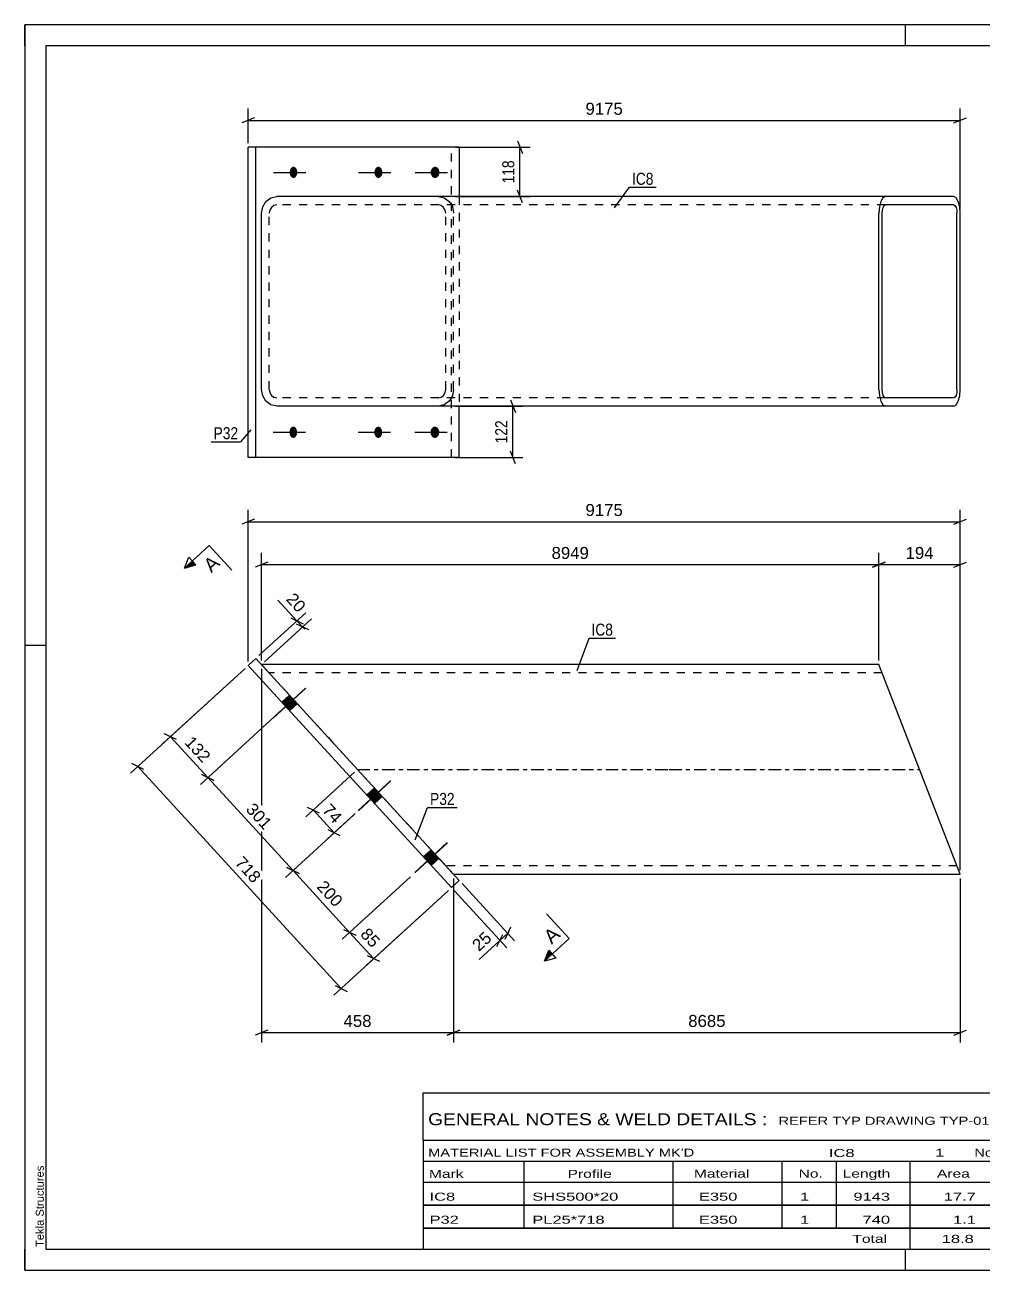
# Model space of a CAD drawing. Header units: millimetres. Extents: x 0 to 420, y 0 to 297.
# Drawn here: x 0 to 228.7, y 0 to 297 of the extents above; entities that cross this region are included whole.
import ezdxf

# ---------------------------------------------------------------- set-up
doc = ezdxf.new("R2010")
doc.units = ezdxf.units.MM
doc.linetypes.add('DXK_LINE_DOT2', pattern=[3.9198, 1.9599, -1.9599])
doc.linetypes.add('DXK_LINE_DOT3', pattern=[5.9187, 2.979, -0.9799, 0.9799, -0.9799])
doc.styles.add('Arial', font='ARIAL.TTF', dxfattribs={"height": 0.2})
doc.styles.add('Arial Narrow', font='ARIALN.TTF', dxfattribs={"height": 0.2})

# ---------------------------------------------------------------- blocks, each defined once
blk = doc.blocks.new('Unknown-762327746-1129')
at = {"color": 5, "linetype": 'Continuous'}
for p, q in [((420, 297), (0, 297)), ((0, 297), (0, 0)), ((0, 292), (0, 297)), ((210, 292), (210, 297)), ((415, 292), (5, 292)), ((5, 292), (5, 5)), ((5, 149), (0, 149)), ((0, 0), (0, 5)), ((5, 5), (415, 5)), ((210, 0), (210, 5)), ((0, 0), (420, 0))]:
    blk.add_line(p, q, dxfattribs=at)
at = {"color": 174, "linetype": 'Continuous', "style": 'Arial'}
blk.add_text('Tekla Structures', height=1.9102, rotation=90, dxfattribs=at).set_placement((4.5, 5.5))
blk = doc.blocks.new('Part-762327746-1773 - 1767')
at = {"color": 2, "linetype": 'Continuous'}
for p, q in [((55.07, 145.89), (53.22, 144.2)), ((55.07, 145.89), (103.56, 92.94)), ((53.22, 144.2), (101.72, 91.25)), ((103.56, 92.94), (101.72, 91.25))]:
    blk.add_line(p, q, dxfattribs=at)
blk = doc.blocks.new('Part-762327746-1778 - 1767')
at = {"color": 2, "linetype": 'Continuous'}
for p, q in [((153.56, 144.42), (56.42, 144.42)), ((203.66, 144.42), (153.66, 144.42)), ((223.04, 94.42), (203.66, 144.42)), ((102.21, 94.42), (153.56, 94.42)), ((153.66, 94.42), (223.04, 94.42))]:
    blk.add_line(p, q, dxfattribs=at)
at = {"color": 7, "linetype": 'DXK_LINE_DOT2'}
for p, q in [((56.42, 144.42), (102.21, 94.42)), ((153.56, 142.42), (58.25, 142.42)), ((204.43, 142.42), (153.66, 142.42)), ((153.56, 96.42), (100.38, 96.42)), ((222.26, 96.42), (153.66, 96.42))]:
    blk.add_line(p, q, dxfattribs=at)
at = {"color": 7, "linetype": 'DXK_LINE_DOT3'}
for p, q in [((79.31, 119.42), (153.56, 119.42)), ((153.66, 119.42), (213.35, 119.42))]:
    blk.add_line(p, q, dxfattribs=at)
blk = doc.blocks.new('Bolt-762327746-1779 - 1767')
at = {"linetype": 'Continuous'}
for points in [[(64.96, 135.09), (63.14, 137.08), (61.29, 135.39), (63.12, 133.4)], [(85.22, 112.96), (83.4, 114.95), (81.56, 113.27), (83.38, 111.28)], [(98.73, 98.21), (96.91, 100.21), (95.06, 98.52), (96.89, 96.53)]]:
    blk.add_hatch(color=1, dxfattribs=at).paths.add_polyline_path(points)
at = {"color": 1, "linetype": 'Continuous'}
for p, q in [((59.26, 131.69), (67, 138.78)), ((61.29, 135.39), (63.14, 137.08)), ((63.12, 133.4), (64.96, 135.09)), ((79.52, 109.57), (87.26, 116.66)), ((81.56, 113.27), (83.4, 114.95)), ((83.38, 111.28), (85.22, 112.96)), ((93.03, 94.82), (100.77, 101.91)), ((95.06, 98.52), (96.91, 100.21)), ((96.89, 96.53), (98.73, 98.21))]:
    blk.add_line(p, q, dxfattribs=at)
blk = doc.blocks.new('Bolt-762327746-1780 - 1767')
at = {"linetype": 'Continuous'}
for points in [[(64.91, 135.14), (63.09, 137.13), (61.25, 135.44), (63.07, 133.45)], [(85.17, 113.02), (83.35, 115.01), (81.51, 113.32), (83.33, 111.33)], [(98.68, 98.27), (96.86, 100.26), (95.01, 98.57), (96.84, 96.58)]]:
    blk.add_hatch(color=1, dxfattribs=at).paths.add_polyline_path(points)
at = {"color": 1, "linetype": 'Continuous'}
for p, q in [((59.21, 131.75), (66.95, 138.84)), ((61.25, 135.44), (63.09, 137.13)), ((63.07, 133.45), (64.91, 135.14)), ((79.47, 109.62), (87.21, 116.71)), ((81.51, 113.32), (83.35, 115.01)), ((83.33, 111.33), (85.17, 113.02)), ((92.98, 94.87), (100.72, 101.97)), ((95.01, 98.57), (96.86, 100.26)), ((96.84, 96.58), (98.68, 98.27))]:
    blk.add_line(p, q, dxfattribs=at)
blk = doc.blocks.new('Part-762327746-1738 - 1732')
at = {"color": 2, "linetype": 'Continuous'}
for p, q in [((103.56, 267.83), (53.22, 267.83)), ((53.22, 193.83), (53.22, 267.83)), ((55.07, 193.83), (55.07, 267.83)), ((103.56, 267.83), (103.56, 256.06)), ((103.56, 193.83), (103.56, 206.06)), ((103.56, 193.83), (53.22, 193.83))]:
    blk.add_line(p, q, dxfattribs=at)
at = {"color": 7, "linetype": 'DXK_LINE_DOT2'}
for p, q in [((101.72, 193.83), (101.72, 267.83)), ((103.56, 256.06), (103.56, 206.06))]:
    blk.add_line(p, q, dxfattribs=at)
blk = doc.blocks.new('Part-762327746-1743 - 1732')
at = {"color": 2, "linetype": 'Continuous'}
for p, q in [((57.49, 254.88), (58.68, 255.75)), ((58.68, 255.75), (60.08, 256.06)), ((153.56, 256.06), (60.08, 256.06)), ((221.49, 256.06), (153.66, 256.06)), ((204.62, 255.75), (204.11, 254.88)), ((205.21, 256.06), (204.62, 255.75)), ((222.08, 255.75), (221.49, 256.06)), ((222.58, 254.88), (222.08, 255.75)), ((56.42, 252.06), (56.7, 253.59)), ((56.7, 253.59), (57.49, 254.88)), ((203.78, 253.59), (203.66, 252.06)), ((204.11, 254.88), (203.78, 253.59)), ((204.43, 252.06), (204.49, 252.82)), ((204.49, 252.82), (204.66, 253.47)), ((204.66, 253.47), (204.91, 253.9)), ((204.91, 253.9), (205.21, 254.06)), ((221.49, 254.06), (205.21, 254.06)), ((221.49, 254.06), (221.78, 253.9)), ((221.78, 253.9), (222.04, 253.47)), ((222.04, 253.47), (222.2, 252.82)), ((222.2, 252.82), (222.26, 252.06)), ((222.92, 253.59), (222.58, 254.88)), ((223.04, 252.06), (222.92, 253.59)), ((56.42, 210.06), (56.42, 252.06)), ((203.66, 210.06), (203.66, 252.06)), ((204.43, 210.06), (204.43, 252.06)), ((222.26, 210.06), (222.26, 252.06)), ((223.04, 210.06), (223.04, 252.06)), ((56.7, 208.53), (56.42, 210.06)), ((57.49, 207.23), (56.7, 208.53)), ((203.66, 210.06), (203.78, 208.53)), ((203.78, 208.53), (204.11, 207.23)), ((204.49, 209.29), (204.43, 210.06)), ((204.66, 208.64), (204.49, 209.29)), ((204.91, 208.21), (204.66, 208.64)), ((205.21, 208.06), (204.91, 208.21)), ((221.49, 208.06), (205.21, 208.06)), ((221.78, 208.21), (221.49, 208.06)), ((222.04, 208.64), (221.78, 208.21)), ((222.2, 209.29), (222.04, 208.64)), ((222.26, 210.06), (222.2, 209.29)), ((222.58, 207.23), (222.92, 208.53)), ((222.92, 208.53), (223.04, 210.06)), ((58.68, 206.36), (57.49, 207.23)), ((60.08, 206.06), (58.68, 206.36)), ((153.56, 206.06), (60.08, 206.06)), ((221.49, 206.06), (153.66, 206.06)), ((204.11, 207.23), (204.62, 206.36)), ((204.62, 206.36), (205.21, 206.06)), ((221.49, 206.06), (222.08, 206.36)), ((222.08, 206.36), (222.58, 207.23))]:
    blk.add_line(p, q, dxfattribs=at)
at = {"color": 7, "linetype": 'DXK_LINE_DOT2'}
for p, q in [((98.55, 256.06), (99.95, 255.75)), ((99.95, 255.75), (101.14, 254.88)), ((58.39, 252.82), (58.25, 252.06)), ((58.79, 253.47), (58.39, 252.82)), ((59.38, 253.9), (58.79, 253.47)), ((60.08, 254.06), (59.38, 253.9)), ((153.56, 254.06), (60.08, 254.06)), ((99.25, 253.9), (98.55, 254.06)), ((99.84, 253.47), (99.25, 253.9)), ((100.24, 252.82), (99.84, 253.47)), ((100.38, 252.06), (100.24, 252.82)), ((101.14, 254.88), (101.93, 253.59)), ((101.93, 253.59), (102.21, 252.06)), ((205.21, 254.06), (153.66, 254.06)), ((58.25, 210.06), (58.25, 252.06)), ((100.38, 210.06), (100.38, 252.06)), ((102.21, 210.06), (102.21, 252.06)), ((58.25, 210.06), (58.39, 209.29)), ((58.39, 209.29), (58.79, 208.64)), ((58.79, 208.64), (59.38, 208.21)), ((59.38, 208.21), (60.08, 208.06)), ((153.56, 208.06), (60.08, 208.06)), ((98.55, 208.06), (99.25, 208.21)), ((99.25, 208.21), (99.84, 208.64)), ((99.84, 208.64), (100.24, 209.29)), ((100.24, 209.29), (100.38, 210.06)), ((101.93, 208.53), (101.14, 207.23)), ((102.21, 210.06), (101.93, 208.53)), ((205.21, 208.06), (153.66, 208.06)), ((99.95, 206.36), (98.55, 206.06)), ((101.14, 207.23), (99.95, 206.36))]:
    blk.add_line(p, q, dxfattribs=at)
blk = doc.blocks.new('Bolt-762327746-1744 - 1732')
at = {"linetype": 'Continuous'}
for points in [[(63.14, 261.83), (63.16, 262.11), (63.22, 262.38), (63.31, 262.62), (63.44, 262.83), (63.59, 263), (63.77, 263.12), (63.95, 263.17), (64.15, 263.17), (64.33, 263.12), (64.51, 263), (64.66, 262.83), (64.79, 262.62), (64.88, 262.38), (64.94, 262.11), (64.96, 261.83), (64.94, 261.55), (64.88, 261.28), (64.79, 261.04), (64.66, 260.83), (64.51, 260.66), (64.33, 260.55), (64.15, 260.49), (63.95, 260.49), (63.77, 260.55), (63.59, 260.66), (63.44, 260.83), (63.31, 261.04), (63.22, 261.28), (63.16, 261.55)], [(83.37, 261.83), (83.39, 262.11), (83.45, 262.38), (83.55, 262.62), (83.68, 262.83), (83.84, 263), (84.02, 263.12), (84.21, 263.17), (84.41, 263.17), (84.6, 263.12), (84.78, 263), (84.94, 262.83), (85.07, 262.62), (85.17, 262.38), (85.23, 262.11), (85.25, 261.83), (85.23, 261.55), (85.17, 261.28), (85.07, 261.04), (84.94, 260.83), (84.78, 260.66), (84.6, 260.55), (84.41, 260.49), (84.21, 260.49), (84.02, 260.55), (83.84, 260.66), (83.68, 260.83), (83.55, 261.04), (83.45, 261.28), (83.39, 261.55)], [(96.78, 261.83), (96.8, 262.11), (96.87, 262.38), (96.98, 262.62), (97.12, 262.83), (97.3, 263), (97.5, 263.12), (97.71, 263.17), (97.93, 263.17), (98.14, 263.12), (98.34, 263), (98.52, 262.83), (98.66, 262.62), (98.77, 262.38), (98.84, 262.11), (98.86, 261.83), (98.84, 261.55), (98.77, 261.28), (98.66, 261.04), (98.52, 260.83), (98.34, 260.66), (98.14, 260.55), (97.93, 260.49), (97.71, 260.49), (97.5, 260.55), (97.3, 260.66), (97.12, 260.83), (96.98, 261.04), (96.87, 261.28), (96.8, 261.55)]]:
    blk.add_hatch(color=1, dxfattribs=at).paths.add_polyline_path(points)
at = {"color": 1, "linetype": 'Continuous'}
for p, q in [((59.26, 261.83), (67, 261.83)), ((79.52, 261.83), (87.26, 261.83)), ((93.03, 261.83), (100.77, 261.83))]:
    blk.add_line(p, q, dxfattribs=at)
blk = doc.blocks.new('Bolt-762327746-1745 - 1732')
at = {"linetype": 'Continuous'}
for points in [[(63.09, 199.83), (63.11, 200.11), (63.17, 200.38), (63.26, 200.62), (63.39, 200.83), (63.54, 201), (63.72, 201.12), (63.91, 201.17), (64.1, 201.17), (64.28, 201.12), (64.46, 201), (64.61, 200.83), (64.74, 200.62), (64.83, 200.38), (64.89, 200.11), (64.91, 199.83), (64.89, 199.55), (64.83, 199.28), (64.74, 199.04), (64.61, 198.83), (64.46, 198.66), (64.28, 198.55), (64.1, 198.49), (63.91, 198.49), (63.72, 198.55), (63.54, 198.66), (63.39, 198.83), (63.26, 199.04), (63.17, 199.28), (63.11, 199.55)], [(83.32, 199.83), (83.34, 200.11), (83.4, 200.38), (83.5, 200.62), (83.63, 200.83), (83.79, 201), (83.97, 201.12), (84.16, 201.17), (84.36, 201.17), (84.55, 201.12), (84.73, 201), (84.89, 200.83), (85.02, 200.62), (85.12, 200.38), (85.18, 200.11), (85.2, 199.83), (85.18, 199.55), (85.12, 199.28), (85.02, 199.04), (84.89, 198.83), (84.73, 198.66), (84.55, 198.55), (84.36, 198.49), (84.16, 198.49), (83.97, 198.55), (83.79, 198.66), (83.63, 198.83), (83.5, 199.04), (83.4, 199.28), (83.34, 199.55)], [(96.73, 199.83), (96.75, 200.11), (96.82, 200.38), (96.93, 200.62), (97.07, 200.83), (97.25, 201), (97.45, 201.12), (97.66, 201.17), (97.88, 201.17), (98.09, 201.12), (98.29, 201), (98.47, 200.83), (98.61, 200.62), (98.72, 200.38), (98.79, 200.11), (98.81, 199.83), (98.79, 199.55), (98.72, 199.28), (98.61, 199.04), (98.47, 198.83), (98.29, 198.66), (98.09, 198.55), (97.88, 198.49), (97.66, 198.49), (97.45, 198.55), (97.25, 198.66), (97.07, 198.83), (96.93, 199.04), (96.82, 199.28), (96.75, 199.55)]]:
    blk.add_hatch(color=1, dxfattribs=at).paths.add_polyline_path(points)
at = {"color": 1, "linetype": 'Continuous'}
for p, q in [((59.21, 199.83), (66.95, 199.83)), ((79.47, 199.83), (87.21, 199.83)), ((92.98, 199.83), (100.72, 199.83))]:
    blk.add_line(p, q, dxfattribs=at)
blk = doc.blocks.new('StraightDimension-762327746-1908 - 1767')
at = {"color": 7, "linetype": 'Continuous'}
for p, q in [((56.42, 145.42), (56.42, 171.11)), ((203.66, 145.42), (203.66, 171.11)), ((57.92, 168.86), (54.92, 167.66)), ((56.42, 168.26), (203.66, 168.26)), ((202.16, 167.66), (205.16, 168.86))]:
    blk.add_line(p, q, dxfattribs=at)
at = {"color": 0}
blk.add_wipeout([(135.09, 169.01), (135.09, 173.21), (124.99, 173.21), (124.99, 169.01)], dxfattribs=at)
at = {"color": 3, "style": 'Arial'}
blk.add_text('8949', height=2.865, dxfattribs=at).set_placement((125.59, 169.61))
blk = doc.blocks.new('StraightDimension-762327746-1790 - 1767')
at = {"color": 7, "linetype": 'Continuous'}
for p, q in [((104.24, 92.2), (116.75, 78.54)), ((102.39, 90.52), (114.9, 76.85)), ((113.28, 78.62), (115.12, 80.31)), ((115.83, 81.77), (114.42, 78.86)), ((112.58, 77.17), (113.98, 80.08))]:
    blk.add_line(p, q, dxfattribs=at)
at = {"color": 0}
blk.add_wipeout([(112.39, 78.82), (109.55, 81.92), (105.39, 78.11), (108.22, 75.01)], dxfattribs=at)
at = {"color": 7, "linetype": 'Continuous'}
blk.add_line((113.28, 78.62), (108.34, 74.1), dxfattribs=at)
blk.add_line((113.28, 78.62), (108.34, 74.1), dxfattribs=at)
at = {"color": 3, "style": 'Arial'}
blk.add_text('25', height=2.865, rotation=42.4848, dxfattribs=at).set_placement((108.26, 75.86))
blk = doc.blocks.new('StraightDimension-762327746-1801 - 1767')
at = {"color": 7, "linetype": 'Continuous'}
for p, q in [((56.42, 143.42), (56.42, 54.25)), ((102.21, 93.42), (102.21, 54.25)), ((57.92, 57.25), (54.92, 56.05)), ((56.42, 56.65), (102.21, 56.65)), ((100.71, 56.05), (103.71, 57.25))]:
    blk.add_line(p, q, dxfattribs=at)
at = {"color": 0}
blk.add_wipeout([(83.25, 57.4), (83.25, 61.6), (75.38, 61.6), (75.38, 57.4)], dxfattribs=at)
at = {"color": 3, "style": 'Arial'}
blk.add_text('458', height=2.865, dxfattribs=at).set_placement((75.98, 58))
blk = doc.blocks.new('StraightDimension-762327746-1805 - 1767')
at = {"color": 7, "linetype": 'Continuous'}
for p, q in [((102.21, 93.42), (102.21, 54.25)), ((223.04, 93.42), (223.04, 54.25)), ((103.71, 57.25), (100.71, 56.05)), ((102.21, 56.65), (223.04, 56.65)), ((221.54, 56.05), (224.54, 57.25))]:
    blk.add_line(p, q, dxfattribs=at)
at = {"color": 0}
blk.add_wipeout([(167.67, 57.4), (167.67, 61.6), (157.58, 61.6), (157.58, 57.4)], dxfattribs=at)
at = {"color": 3, "style": 'Arial'}
blk.add_text('8685', height=2.865, dxfattribs=at).set_placement((158.18, 58))
blk = doc.blocks.new('StraightDimension-762327746-1813 - 1767')
at = {"color": 7, "linetype": 'Continuous'}
for p, q in [((52.49, 143.53), (25.16, 118.5)), ((28.39, 119.42), (25.48, 120.82)), ((26.93, 120.12), (75.42, 67.17)), ((100.98, 90.58), (73.65, 65.55)), ((73.97, 67.87), (76.88, 66.47))]:
    blk.add_line(p, q, dxfattribs=at)
at = {"color": 0}
blk.add_wipeout([(54.39, 91.25), (57.49, 94.09), (52.17, 99.89), (49.07, 97.06)], dxfattribs=at)
at = {"color": 3, "style": 'Arial'}
blk.add_text('718', height=2.865, rotation=-47.5154, dxfattribs=at).set_placement((49.92, 97.02))
blk = doc.blocks.new('StraightDimension-762327746-1897 - 1767')
at = {"color": 7, "linetype": 'Continuous'}
for p, q in [((53.22, 145.2), (53.22, 181.36)), ((223.04, 95.42), (223.04, 181.36)), ((54.72, 179.11), (51.72, 177.91)), ((53.22, 178.51), (223.04, 178.51)), ((221.54, 177.91), (224.54, 179.11))]:
    blk.add_line(p, q, dxfattribs=at)
at = {"color": 0}
blk.add_wipeout([(143.18, 179.26), (143.18, 183.46), (133.08, 183.46), (133.08, 179.26)], dxfattribs=at)
at = {"color": 3, "style": 'Arial'}
blk.add_text('9175', height=2.865, dxfattribs=at).set_placement((133.68, 179.86))
blk = doc.blocks.new('StraightDimension-762327746-1917 - 1767')
at = {"color": 7, "linetype": 'Continuous'}
for p, q in [((203.66, 145.42), (203.66, 171.11)), ((223.04, 95.42), (223.04, 171.11)), ((205.16, 168.86), (202.16, 167.66)), ((203.66, 168.26), (223.04, 168.26)), ((221.54, 167.66), (224.54, 168.86))]:
    blk.add_line(p, q, dxfattribs=at)
at = {"color": 0}
blk.add_wipeout([(217.28, 169.01), (217.28, 173.21), (209.41, 173.21), (209.41, 169.01)], dxfattribs=at)
at = {"color": 3, "style": 'Arial'}
blk.add_text('194', height=2.865, dxfattribs=at).set_placement((210.01, 169.61))
blk = doc.blocks.new('StraightDimension-762327746-1930 - 1767')
at = {"color": 7, "linetype": 'Continuous'}
for p, q in [((55.81, 146.57), (66.98, 156.8)), ((57.16, 145.09), (68.33, 155.32)), ((63.42, 155.58), (66.33, 154.17)), ((64.88, 154.87), (66.23, 153.4)), ((67.68, 152.7), (64.77, 154.1)), ((66.23, 153.4), (66.72, 152.87))]:
    blk.add_line(p, q, dxfattribs=at)
at = {"color": 0}
blk.add_wipeout([(65.08, 155.77), (68.17, 158.61), (64.36, 162.77), (61.26, 159.93)], dxfattribs=at)
at = {"color": 7, "linetype": 'Continuous'}
blk.add_line((64.88, 154.87), (60.35, 159.81), dxfattribs=at)
blk.add_line((64.88, 154.87), (60.35, 159.81), dxfattribs=at)
at = {"color": 3, "style": 'Arial'}
blk.add_text('20', height=2.865, rotation=-47.5154, dxfattribs=at).set_placement((62.11, 159.9))
blk = doc.blocks.new('StraightDimension-762327746-3140 - 1767')
at = {"color": 7, "linetype": 'Continuous'}
for p, q in [((91.92, 93.81), (75.67, 78.93)), ((100.98, 90.58), (81.41, 72.66)), ((75.99, 81.25), (78.9, 79.85)), ((77.44, 80.55), (83.18, 74.28)), ((84.64, 73.58), (81.73, 74.98))]:
    blk.add_line(p, q, dxfattribs=at)
at = {"color": 0}
blk.add_wipeout([(82.77, 75.84), (85.87, 78.68), (82.06, 82.84), (78.96, 80)], dxfattribs=at)
at = {"color": 3, "style": 'Arial'}
blk.add_text('85', height=2.865, rotation=-47.5154, dxfattribs=at).set_placement((79.81, 79.97))
blk = doc.blocks.new('StraightDimension-762327746-3141 - 1767')
at = {"color": 7, "linetype": 'Continuous'}
for p, q in [((78.41, 108.56), (62.17, 93.68)), ((65.39, 94.6), (62.48, 96)), ((63.94, 95.3), (77.44, 80.55)), ((91.92, 93.81), (75.67, 78.93)), ((75.99, 81.25), (78.9, 79.85))]:
    blk.add_line(p, q, dxfattribs=at)
at = {"color": 0}
blk.add_wipeout([(73.9, 85.53), (77, 88.37), (71.68, 94.17), (68.58, 91.33)], dxfattribs=at)
at = {"color": 3, "style": 'Arial'}
blk.add_text('200', height=2.865, rotation=-47.5154, dxfattribs=at).set_placement((69.43, 91.3))
blk = doc.blocks.new('StraightDimension-762327746-3142 - 1767')
at = {"color": 7, "linetype": 'Continuous'}
for p, q in [((61.42, 133.77), (41.86, 115.86)), ((45.08, 116.78), (42.17, 118.18)), ((43.63, 117.48), (63.94, 95.3)), ((78.41, 108.56), (62.17, 93.68)), ((62.48, 96), (65.39, 94.6))]:
    blk.add_line(p, q, dxfattribs=at)
at = {"color": 0}
blk.add_wipeout([(56.99, 103.99), (60.09, 106.83), (54.77, 112.63), (51.68, 109.8)], dxfattribs=at)
at = {"color": 3, "style": 'Arial'}
blk.add_text('301', height=2.865, rotation=-47.5154, dxfattribs=at).set_placement((52.52, 109.76))
blk = doc.blocks.new('StraightDimension-762327746-3143 - 1767')
at = {"color": 7, "linetype": 'Continuous'}
for p, q in [((52.49, 143.53), (32.92, 125.61)), ((61.42, 133.77), (41.86, 115.86)), ((36.15, 126.53), (33.24, 127.93)), ((34.69, 127.23), (43.63, 117.48)), ((42.17, 118.18), (45.08, 116.78))]:
    blk.add_line(p, q, dxfattribs=at)
at = {"color": 0}
blk.add_wipeout([(42.37, 119.96), (45.47, 122.8), (40.15, 128.6), (37.05, 125.76)], dxfattribs=at)
at = {"color": 3, "style": 'Arial'}
blk.add_text('132', height=2.865, rotation=-47.5154, dxfattribs=at).set_placement((37.9, 125.73))
blk = doc.blocks.new('StraightDimension-762327746-3301 - 1767')
at = {"color": 7, "linetype": 'Continuous'}
for p, q in [((78.58, 118.74), (66.98, 108.12)), ((67.3, 110.45), (70.21, 109.04)), ((68.75, 109.75), (73.75, 104.29)), ((78.78, 108.89), (71.98, 102.67)), ((75.21, 103.59), (72.3, 104.99))]:
    blk.add_line(p, q, dxfattribs=at)
at = {"color": 0}
blk.add_wipeout([(73.71, 105.44), (76.81, 108.28), (73, 112.44), (69.9, 109.61)], dxfattribs=at)
at = {"color": 3, "style": 'Arial'}
blk.add_text('74', height=2.865, rotation=-47.5154, dxfattribs=at).set_placement((70.75, 109.57))
blk = doc.blocks.new('StraightDimension-762327746-1753 - 1732')
at = {"color": 7, "linetype": 'Continuous'}
for p, q in [((102.72, 267.83), (120.46, 267.83)), ((117.46, 269.33), (118.66, 266.33)), ((118.06, 256.06), (118.06, 267.83)), ((102.72, 256.06), (120.46, 256.06)), ((118.66, 254.56), (117.46, 257.56))]:
    blk.add_line(p, q, dxfattribs=at)
at = {"color": 0}
blk.add_wipeout([(117.31, 265.29), (113.11, 265.29), (113.11, 258.6), (117.31, 258.6)], dxfattribs=at)
at = {"color": 3, "style": 'Arial Narrow'}
blk.add_text('118', height=2.863, rotation=90.0002, dxfattribs=at).set_placement((116.71, 259.2))
blk = doc.blocks.new('StraightDimension-762327746-1748 - 1732')
at = {"color": 7, "linetype": 'Continuous'}
for p, q in [((102.72, 206.06), (118.78, 206.06)), ((115.78, 207.56), (116.98, 204.56)), ((116.38, 193.83), (116.38, 206.06)), ((102.72, 193.83), (118.78, 193.83)), ((116.98, 192.33), (115.78, 195.33))]:
    blk.add_line(p, q, dxfattribs=at)
at = {"color": 0}
blk.add_wipeout([(115.63, 203.29), (111.43, 203.29), (111.43, 196.6), (115.63, 196.6)], dxfattribs=at)
at = {"color": 3, "style": 'Arial Narrow'}
blk.add_text('122', height=2.863, rotation=90.0002, dxfattribs=at).set_placement((115.03, 197.2))
blk = doc.blocks.new('StraightDimension-762327746-1758 - 1732')
at = {"color": 7, "linetype": 'Continuous'}
for p, q in [((53.22, 268.83), (53.22, 277.07)), ((223.04, 253.06), (223.04, 277.07)), ((54.72, 274.82), (51.72, 273.62)), ((53.22, 274.22), (223.04, 274.22)), ((221.54, 273.62), (224.54, 274.82))]:
    blk.add_line(p, q, dxfattribs=at)
at = {"color": 0}
blk.add_wipeout([(143.18, 274.97), (143.18, 279.17), (133.08, 279.17), (133.08, 274.97)], dxfattribs=at)
at = {"color": 3, "style": 'Arial'}
blk.add_text('9175', height=2.865, dxfattribs=at).set_placement((133.68, 275.57))
blk = doc.blocks.new('Unknown-762327746-3339')
at = {"color": 7, "linetype": 'Continuous'}
for p, q in [((95, 42.25), (255, 42.25)), ((95, 31), (95, 42.25)), ((255, 42.25), (255, 31)), ((95, 31), (255, 31)), ((95, 31), (95, 26)), ((255, 31), (255, 26)), ((95, 26), (255, 26)), ((95, 26), (95, 21)), ((119, 26), (119, 21)), ((154.5, 26), (154.5, 21)), ((180.5, 26), (180.5, 21)), ((193.5, 26), (193.5, 21)), ((211, 26), (211, 21)), ((233, 26), (233, 21)), ((255, 26), (255, 21)), ((95, 21), (255, 21)), ((95, 20.95), (95, 15.55)), ((95, 20.95), (255, 20.95)), ((119, 21), (119, 15.5)), ((154.5, 21), (154.5, 15.5)), ((180.5, 21), (180.5, 15.5)), ((193.5, 21), (193.5, 15.5)), ((211, 21), (211, 15.5)), ((233, 21), (233, 15.5)), ((255, 20.95), (255, 15.55)), ((95, 15.55), (255, 15.55)), ((95, 15.45), (95, 10.05)), ((95, 15.45), (255, 15.45)), ((119, 15.5), (119, 10)), ((154.5, 15.5), (154.5, 10)), ((180.5, 15.5), (180.5, 10)), ((193.5, 15.5), (193.5, 10)), ((211, 15.5), (211, 10)), ((233, 15.5), (233, 10)), ((255, 15.45), (255, 10.05)), ((95, 10.05), (255, 10.05)), ((95, 10), (255, 10)), ((95, 10), (95, 5)), ((211, 10), (211, 5)), ((233, 10), (233, 5)), ((255, 10), (255, 5)), ((95, 5), (255, 5))]:
    blk.add_line(p, q, dxfattribs=at)
at = {"color": 7, "style": 'Arial Narrow'}
for s, height, width, p in [('GENERAL NOTES & WELD DETAILS :', 2.8633, 1.4, (96.15, 34.56)), ('REFER TYP DRAWING TYP-01', 1.9089, 1.6, (179.7, 34.66)), ("MATERIAL LIST FOR ASSEMBLY MK'D", 1.9089, 1.6, (96.15, 27.06)), ('IC8', 1.909, 1.794707, (191.74, 26.97)), ('1', 1.91, 1.794707, (217.08, 27.06)), ('No. Required', 1.9089, 1.6, (226.41, 27.06)), ('Mark', 1.909, 1.7, (96.34, 22)), ('Profile', 1.909, 1.7, (129.41, 22)), ('Material', 1.909, 1.7, (159.54, 22.06)), ('No.', 1.909, 1.7, (184.5, 22.06)), ('Length', 1.909, 1.7, (195, 22.06)), ('Area', 1.909, 1.7, (217.5, 22.06)), ('Weight', 1.909, 1.7, (237, 22.06))]:
    blk.add_text(s, height=height, dxfattribs=dict(at, width=width)).set_placement(p)
at = {"color": 7, "linetype": 'Continuous', "style": 'Arial Narrow'}
for s, height, width, p in [('IC8', 1.909, 1.794707, (96.5, 16.56)), ('SHS500*20', 1.909, 1.794707, (121, 16.56)), ('E350', 1.909, 1.794707, (160.74, 16.56)), ('1', 1.91, 1.794707, (184.86, 16.56)), ('9143', 1.909, 1.794707, (197.58, 16.56)), ('17.7', 1.909, 1.794707, (219.13, 16.56)), ('2657.8', 1.909, 1.794707, (235.77, 16.56)), ('P32', 1.909, 1.794707, (96.5, 11.06)), ('PL25*718', 1.909, 1.794707, (121, 11.06)), ('E350', 1.909, 1.794707, (160.74, 11.06)), ('1', 1.91, 1.794707, (184.86, 11.06)), ('740', 1.909, 1.794707, (199.77, 11.06)), ('1.1', 1.909, 1.794707, (221.32, 11.06)), ('104.3', 1.909, 1.794707, (237.96, 11.06)), ('Total', 1.909, 1.7, (197.33, 6.5)), ('18.8', 1.909, 1.794707, (218.64, 6.5)), ('2762.1', 1.909, 1.794707, (235.77, 6.5))]:
    blk.add_text(s, height=height, dxfattribs=dict(at, width=width)).set_placement(p)
blk = doc.blocks.new('Mark-762327746-1769 - 1767')
at = {"color": 0}
blk.add_wipeout([(102.46, 110.94), (102.46, 113.94), (96.62, 113.94), (96.62, 110.94)], dxfattribs=at)
blk.add_wipeout([(102.46, 110.94), (102.46, 113.94), (96.62, 113.94), (96.62, 110.94)], dxfattribs=at)
at = {"color": 30, "linetype": 'Continuous'}
for p, q in [((93.06, 102.64), (96.02, 110.34)), ((96.02, 110.34), (103.06, 110.34))]:
    blk.add_line(p, q, dxfattribs=at)
at = {"color": 3, "style": 'Arial Narrow'}
blk.add_text('P32', height=2.863, dxfattribs=at).set_placement((96.62, 110.94))
blk = doc.blocks.new('SectionMark-762327746-1957 - 1767')
at = {"color": 6, "linetype": 'Continuous'}
for p, q in [((38.07, 167.42), (39.07, 170.03)), ((126.61, 74.44), (123.92, 73.67))]:
    blk.add_line(p, q, dxfattribs=at)
at = {"color": 0, "linetype": 'Continuous'}
for points in [[(46.78, 168.27), (44.41, 170.85), (42.12, 168.75), (44.48, 166.17)], [(127.9, 79.69), (125.54, 82.27), (123.24, 80.17), (125.61, 77.59)]]:
    blk.add_wipeout(points, dxfattribs=at)
at = {"linetype": 'Continuous'}
for points in [[(39.91, 169.1), (40.76, 168.18), (38.07, 167.42)], [(124.92, 76.28), (125.76, 75.36), (123.92, 73.67)]]:
    blk.add_hatch(color=6, dxfattribs=at).paths.add_polyline_path(points)
at = {"color": 6, "linetype": 'Continuous'}
for p, q in [((43.97, 172.82), (38.07, 167.42)), ((43.97, 172.82), (49.37, 166.92)), ((40.76, 168.18), (39.07, 170.03)), ((38.07, 167.42), (40.76, 168.18)), ((129.82, 79.07), (124.42, 84.97)), ((129.82, 79.07), (123.92, 73.67)), ((123.92, 73.67), (124.92, 76.28)), ((124.92, 76.28), (126.61, 74.44))]:
    blk.add_line(p, q, dxfattribs=at)
at = {"color": 3, "linetype": 'Continuous', "style": 'Arial'}
for p in [(44.48, 166.17), (125.61, 77.59)]:
    blk.add_text('A', height=3.34, rotation=42.4848, dxfattribs=at).set_placement(p)
blk = doc.blocks.new('Mark-762327746-1774 - 1767')
at = {"color": 0}
blk.add_wipeout([(140.23, 151.33), (140.23, 154.33), (135.12, 154.33), (135.12, 151.33)], dxfattribs=at)
blk.add_wipeout([(140.23, 151.33), (140.23, 154.33), (135.12, 154.33), (135.12, 151.33)], dxfattribs=at)
at = {"color": 30, "linetype": 'Continuous'}
for p, q in [((131.67, 143.01), (134.52, 150.73)), ((134.52, 150.73), (140.83, 150.73))]:
    blk.add_line(p, q, dxfattribs=at)
at = {"color": 3, "style": 'Arial Narrow'}
blk.add_text('IC8', height=2.863, dxfattribs=at).set_placement((135.12, 151.33))
blk = doc.blocks.new('Mark-762327746-1734 - 1732')
at = {"color": 0}
blk.add_wipeout([(50.84, 198.18), (50.84, 201.18), (45, 201.18), (45, 198.18)], dxfattribs=at)
blk.add_wipeout([(50.84, 198.18), (50.84, 201.18), (45, 201.18), (45, 198.18)], dxfattribs=at)
at = {"color": 30, "linetype": 'Continuous'}
for p in [(53.85, 200.4), (44.4, 197.58)]:
    blk.add_line(p, (51.44, 197.58), dxfattribs=at)
at = {"color": 3, "style": 'Arial Narrow'}
blk.add_text('P32', height=2.863, dxfattribs=at).set_placement((45, 198.18))
blk = doc.blocks.new('Mark-762327746-1739 - 1732')
at = {"color": 0}
blk.add_wipeout([(149.9, 258.86), (149.9, 261.86), (144.78, 261.86), (144.78, 258.86)], dxfattribs=at)
blk.add_wipeout([(149.9, 258.86), (149.9, 261.86), (144.78, 261.86), (144.78, 258.86)], dxfattribs=at)
at = {"color": 30, "linetype": 'Continuous'}
for p, q in [((140.64, 253.36), (144.18, 258.26)), ((144.18, 258.26), (150.5, 258.26))]:
    blk.add_line(p, q, dxfattribs=at)
at = {"color": 3, "style": 'Arial Narrow'}
blk.add_text('IC8', height=2.863, dxfattribs=at).set_placement((144.78, 258.86))

msp = doc.modelspace()

# ---------------------------------------------------------------- block references
for name in ['Unknown-762327746-1129', 'Part-762327746-1738 - 1732', 'Bolt-762327746-1744 - 1732', 'Part-762327746-1743 - 1732', 'Bolt-762327746-1745 - 1732', 'Part-762327746-1773 - 1767', 'Part-762327746-1778 - 1767', 'Bolt-762327746-1780 - 1767', 'Bolt-762327746-1779 - 1767', 'Unknown-762327746-3339']:
    msp.add_blockref(name, (0, 0))

# ---------------------------------------------------------------- next in the draw order: block references
for name in ['StraightDimension-762327746-1753 - 1732', 'StraightDimension-762327746-1748 - 1732', 'Mark-762327746-1734 - 1732', 'StraightDimension-762327746-1908 - 1767', 'StraightDimension-762327746-1790 - 1767']:
    msp.add_blockref(name, (0, 0))

# ---------------------------------------------------------------- next in the draw order: block references
for name in ['StraightDimension-762327746-1758 - 1732', 'StraightDimension-762327746-1801 - 1767']:
    msp.add_blockref(name, (0, 0))

# ---------------------------------------------------------------- next in the draw order: block references
for name in ['Mark-762327746-1739 - 1732', 'StraightDimension-762327746-1805 - 1767']:
    msp.add_blockref(name, (0, 0))

# ---------------------------------------------------------------- next in the draw order: block references
msp.add_blockref('StraightDimension-762327746-1813 - 1767', (0, 0))

# ---------------------------------------------------------------- next in the draw order: block references
for name in ['StraightDimension-762327746-1897 - 1767', 'StraightDimension-762327746-3140 - 1767']:
    msp.add_blockref(name, (0, 0))

# ---------------------------------------------------------------- next in the draw order: block references
for name in ['StraightDimension-762327746-1917 - 1767', 'StraightDimension-762327746-1930 - 1767', 'Mark-762327746-1774 - 1767', 'StraightDimension-762327746-3141 - 1767']:
    msp.add_blockref(name, (0, 0))

# ---------------------------------------------------------------- next in the draw order: block references
for name in ['StraightDimension-762327746-3142 - 1767', 'Mark-762327746-1769 - 1767']:
    msp.add_blockref(name, (0, 0))

# ---------------------------------------------------------------- next in the draw order: block references
for name in ['StraightDimension-762327746-3143 - 1767', 'StraightDimension-762327746-3301 - 1767']:
    msp.add_blockref(name, (0, 0))

# ---------------------------------------------------------------- next in the draw order: block references
msp.add_blockref('SectionMark-762327746-1957 - 1767', (0, 0))

doc.saveas('drawing.dxf')
